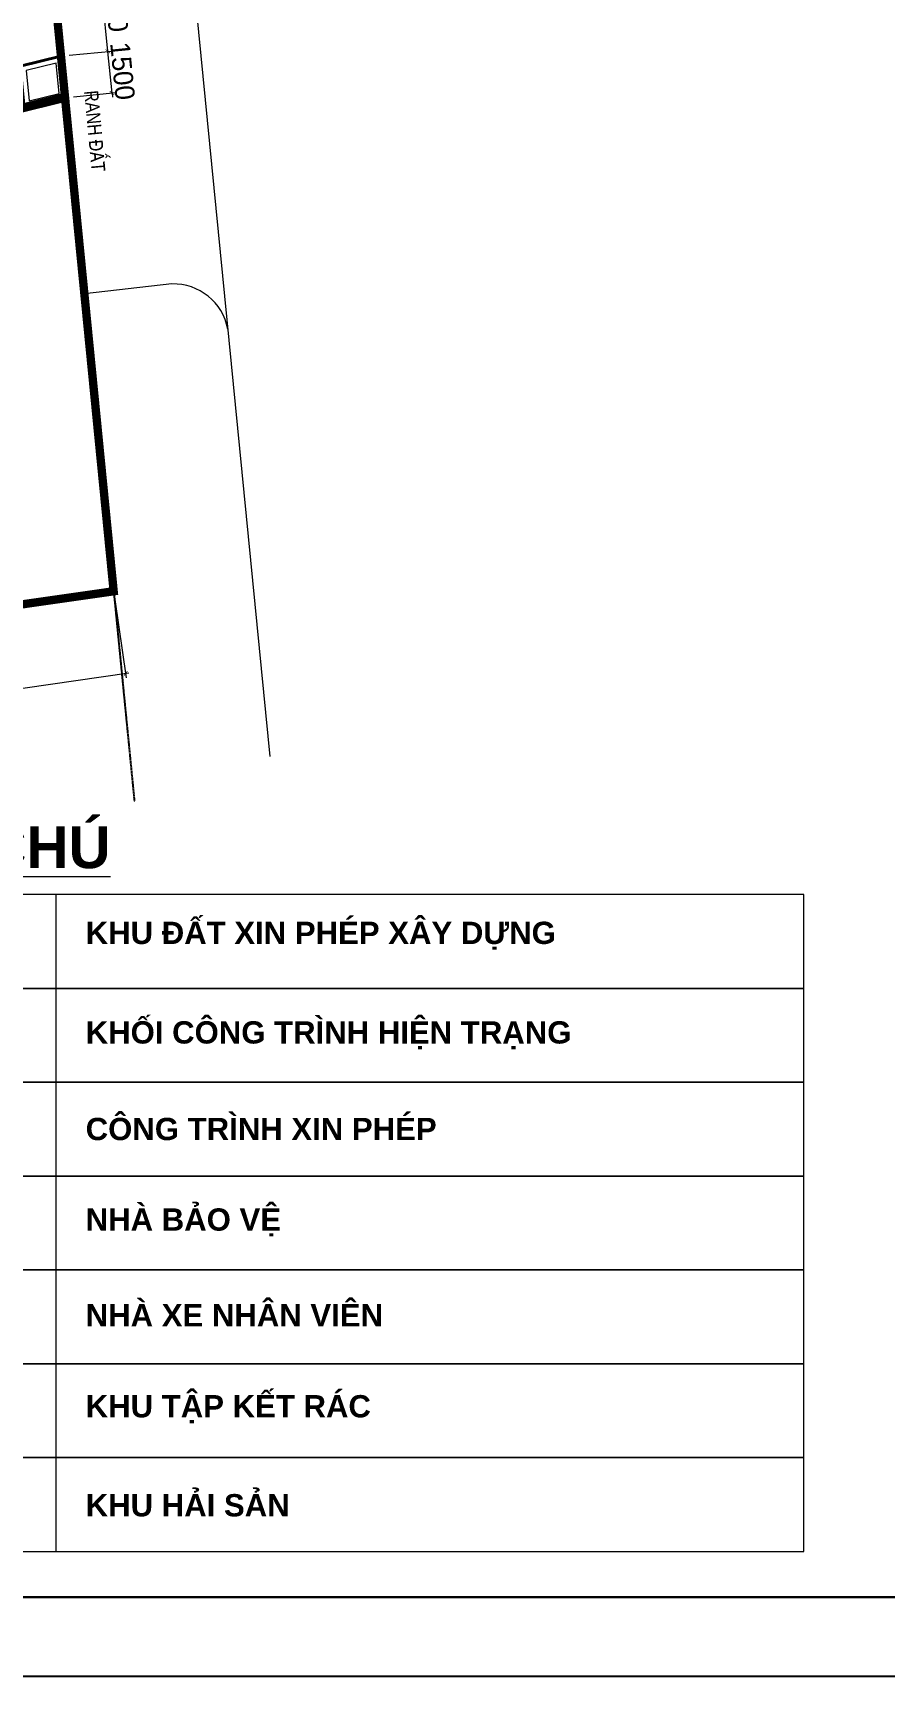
# Model space of a CAD drawing. Header units: millimetres. Extents: x 886808 to 1650903, y -1008069 to 230892.
# Drawn here: x 1019852 to 1050458, y -318719 to -259732 of the extents above; entities that cross this region are included whole.
import ezdxf

# ---------------------------------------------------------------- set-up
doc = ezdxf.new("R2010")
doc.units = ezdxf.units.MM
for name, pattern in [('DASHED', [0.75, 0.5, -0.25]), ('DASHED2', [0.375, 0.25, -0.125]), ('PHANTOM2', [31.75, 15.875, -3.175, 3.175, -3.175, 3.175, -3.175])]:
    doc.linetypes.add(name, pattern=pattern)
doc.layers.get('0').update_dxf_attribs({"lineweight": 0})
for name, color, linetype, lineweight in [('01- NET TUONG- 242', 242, 'Continuous', 40), ('04-Net thay', 150, 'Continuous', 20), ('0___TUONG XAY MOI', 10, 'Continuous', 40), ('2l', 2, 'Continuous', 15), ('8l NET TO', 8, 'Continuous', 9), ('9-NET 03-DHCC', 3, 'Continuous', 20), ('_Text', 7, 'Continuous', 9), ('A-Wall', 113, 'Continuous', 30), ('A_Dim', 8, 'Continuous', 5), ('CONG TRINH', 7, 'Continuous', 20), ('DMANH', 116, 'Continuous', 15), ('Q - TEN PHONG', 7, 'Continuous', 18)]:
    doc.layers.add(name, color=color, linetype=linetype, lineweight=lineweight)
doc.layers.add('ranhgioi moi', color=6, linetype='Continuous')
doc.styles.add('DAT', font='')
doc.styles.add('ISO2', font='')
doc.styles.get("Standard").update_dxf_attribs({"font": 'arial.ttf'})
doc.styles.add('STYLE2', font='')
doc.styles.get('DAT').set_extended_font_data('VNI-Helve')
doc.styles.get('ISO2').set_extended_font_data('.VnAvantH')
doc.styles.get('STYLE2').set_extended_font_data('VNI-Helve-Condense')
doc.linetypes.add('Demolish Line1', pattern='A,40,-16,["X",Standard,S=8,R=0,X=-8,Y=-4],-5.6', length=61.6)
doc.dimstyles.new('Copy of 1-100-Ll', dxfattribs={"dimtxt": 700, "dimasz": 150, "dimexe": 150, "dimexo": 300, "dimgap": 90, "dimtad": 1, "dimdec": 0, "dimrnd": 5, "dimzin": 0, "dimtxsty": 'ISO2', "dimblk": 'ARCHTICK', "dimcen": 100, "dimdle": 120, "dimclrd": 256, "dimclre": 256, "dimclrt": 2, "dimadec": 0, "dimazin": 0, "dimtfac": 1, "dimtdec": 0, "dimtix": 1, "dimtmove": 1, "dimatfit": 3, "dimldrblk": 'OPEN30', "dimfxl": 900, "dimtolj": 1, "dimtzin": 0, "dimlwd": 13, "dimlwe": 13, "dimarcsym": 1})

# ---------------------------------------------------------------- blocks, each defined once
blk = doc.blocks.new('_ArchTick')
at = {"color": 0, "linetype": 'ByBlock', "const_width": 0.15}
blk.add_lwpolyline([(-0.5, -0.5), (0.5, 0.5)], dxfattribs=at)
blk = doc.blocks.new('*D189')
at = {"layer": 'A_Dim', "lineweight": 13, "transparency": 16777216}
for p, q in [((1022796, -280073), (1023201, -282881)), ((1023299, -282716), (1001678, -285833)), ((1001413, -283157), (1001818, -285965))]:
    blk.add_line(p, q, dxfattribs=at)
at = {"layer": 'Defpoints', "color": 0, "transparency": 16777216}
for p in [(1022754, -279776), (1001370, -282860), (1001796, -285816)]:
    blk.add_point(p, dxfattribs=at)
at = {"layer": 'A_Dim', "lineweight": 13, "transparency": 16777216, "xscale": 150, "yscale": 150, "zscale": 150}
for p, rotation in [((1023180, -282733), 8.205257443245157), ((1001796, -285816), 188.2052574432451)]:
    blk.add_blockref('_ArchTick', p, dxfattribs=dict(at, rotation=rotation))
at = {"layer": 'A_Dim', "color": 2, "transparency": 16777216, "insert": (1012424, -283827), "char_height": 700, "attachment_point": 5, "rotation": 8.20526, "style": 'ISO2'}
blk.add_mtext('\\A1;21605', dxfattribs=at)
blk = doc.blocks.new('_Open30')
at = {"color": 0, "linetype": 'ByBlock', "lineweight": -2}
for p, q in [((-1, 0.27), (0, 0)), ((0, 0), (-1, -0.27)), ((0, 0), (-1, 0))]:
    blk.add_line(p, q, dxfattribs=at)
blk = doc.blocks.new('*D201')
at = {"layer": 'A_Dim', "lineweight": 13, "transparency": 16777216}
for p, q in [((1021159, -260536), (1022697, -260385)), ((1022548, -260400), (1022533, -260250)), ((1022695, -261892), (1022548, -260400)), ((1021306, -262029), (1022844, -261877)), ((1022695, -261892), (1022710, -262041))]:
    blk.add_line(p, q, dxfattribs=at)
at = {"layer": 'Defpoints', "color": 0, "transparency": 16777216}
for p in [(1020860, -260566), (1022548, -260400), (1021007, -262058)]:
    blk.add_point(p, dxfattribs=at)
at = {"layer": 'A_Dim', "lineweight": 13, "transparency": 16777216, "xscale": 150, "yscale": 150, "zscale": 150}
for p, rotation in [((1022548, -260400), 275.6280884202141), ((1022695, -261892), 95.62808842021404)]:
    blk.add_blockref('_ArchTick', p, dxfattribs=dict(at, rotation=rotation))
at = {"layer": 'A_Dim', "color": 2, "transparency": 16777216, "insert": (1023072, -261101), "char_height": 700, "attachment_point": 5, "rotation": 275.62809, "style": 'ISO2'}
blk.add_mtext('\\A1;1500', dxfattribs=at)
blk = doc.blocks.new('*D202')
at = {"layer": 'A_Dim', "lineweight": 13, "transparency": 16777216}
for p, q in [((1020824, -257151), (1022364, -257000)), ((1022560, -260519), (1022203, -256895)), ((1021159, -260536), (1022697, -260385))]:
    blk.add_line(p, q, dxfattribs=at)
at = {"layer": 'Defpoints', "color": 0, "transparency": 16777216}
for p in [(1020525, -257181), (1022215, -257014), (1020860, -260566)]:
    blk.add_point(p, dxfattribs=at)
at = {"layer": 'A_Dim', "lineweight": 13, "transparency": 16777216, "xscale": 150, "yscale": 150, "zscale": 150}
for p, rotation in [((1022215, -257014), 95.62808842099443), ((1022548, -260400), 275.6280884209945)]:
    blk.add_blockref('_ArchTick', p, dxfattribs=dict(at, rotation=rotation))
at = {"layer": 'A_Dim', "color": 2, "transparency": 16777216, "insert": (1022831, -258663), "char_height": 700, "attachment_point": 5, "rotation": 275.62809, "style": 'ISO2'}
blk.add_mtext('\\A1;3400', dxfattribs=at)

msp = doc.modelspace()

# ---------------------------------------------------------------- linework, layer by layer
at = {"layer": '01- NET TUONG- 242', "transparency": 33554636}
msp.add_lwpolyline([(1021007.1, -262058.3), (1020860, -260565.9), (1019392.2, -260931.6), (1019544.1, -262422.2)], close=True, dxfattribs=at)
at = {"layer": '04-Net thay', "linetype": 'Demolish Line1', "ltscale": 40, "transparency": 33554636}
msp.add_lwpolyline([(1015269, -203846.5), (1023242.9, -284737)], dxfattribs=at)
at = {"layer": '0___TUONG XAY MOI', "transparency": 33554636}
msp.add_lwpolyline([(1021007.1, -262058.3), (1007068, -265525.4), (1004541.3, -261210.8), (1001513.8, -261066.9), (997812.2, -262733.7), (985175, -265776.1)], dxfattribs=at)
at = {"layer": '2l', "transparency": 33554636}
msp.add_line((1024848.1, -268745.5), (1021700.8, -269095.6), dxfattribs=at)
msp.add_lwpolyline([(1020611.8, -207085.8), (1028362.1, -285705.2)], dxfattribs=at)
msp.add_arc((1024897.6, -270731.4), 1986.5, 10.656348, 91.429238, dxfattribs=at)
at = {"layer": '8l NET TO', "linetype": 'DASHED2', "ltscale": 1000, "transparency": 33554636}
msp.add_lwpolyline([(933677.1, -239285.3), (933777.8, -241959.4), (932744.6, -270686.9), (935943.9, -298332.8), (970090.8, -289565), (1001375.8, -282838.4), (1022753.6, -279776.5), (1016606, -217408.6), (932730.8, -214150.9), (933409, -232164), (933488.8, -234285.3), (933677.1, -239285.3)], dxfattribs=at)
at = {"layer": '9-NET 03-DHCC', "lineweight": 5, "transparency": 33554636}
msp.add_line((1021700.8, -269095.6), (1022748.9, -279729.2), dxfattribs=at)
at = {"layer": 'A-Wall', "linetype": 'Continuous', "transparency": 33554636}
msp.add_line((1080561.4, -315881.7), (921654.3, -315881.7), dxfattribs=at)
at = {"layer": 'A_Dim', "transparency": 33554636}
msp.add_lwpolyline([(1020791.1, -261905.9), (1020683.6, -260816), (1019608.8, -261083.8), (1019719.7, -262172.4)], close=True, dxfattribs=at)
at = {"layer": 'CONG TRINH', "transparency": 33554636}
msp.add_line((1020672.9, -290662.7), (1020672.9, -314243.4), dxfattribs=at)
for points in [[(1013665.2, -294031.3), (1047538.7, -294031.3), (1047538.7, -290662.7), (1013665.2, -290662.7)], [(1013665.2, -297400), (1047538.7, -297400), (1047538.7, -294031.3), (1013665.2, -294031.3)], [(1013665.2, -300768.7), (1047538.7, -300768.7), (1047538.7, -297400), (1013665.2, -297400)], [(1013665.2, -304137.4), (1047538.7, -304137.4), (1047538.7, -300768.7), (1013665.2, -300768.7)], [(1013665.2, -307506), (1047538.7, -307506), (1047538.7, -304137.4), (1013665.2, -304137.4)], [(1013665.2, -310874.7), (1047538.7, -310874.7), (1047538.7, -307506), (1013665.2, -307506)], [(1013665.2, -314243.4), (1047538.7, -314243.4), (1047538.7, -310874.7), (1013665.2, -310874.7)]]:
    msp.add_lwpolyline(points, close=True, dxfattribs=at)
at = {"layer": 'Defpoints', "transparency": 33554636}
msp.add_lwpolyline([(915979, -318719.3), (1083399.1, -318719.3), (1083399.1, -200329.5), (915979, -200329.5)], close=True, dxfattribs=at)
at = {"layer": 'DMANH', "color": 20, "linetype": 'PHANTOM2', "ltscale": 100, "true_color": 0xf52d0a, "transparency": 33554636, "const_width": 300}
msp.add_lwpolyline([(1016605.2, -217386.9), (1021006.3, -262036.6), (1007067.1, -265503.6)], dxfattribs=at)
msp.add_lwpolyline([(985174.8, -265775.9, 0.1561526), (982625.7, -263299.5), (982625.7, -261623.4), (951902.5, -261623.4, 0.4207918), (949584.9, -262238.2, 0.8200393), (944863.7, -265546.7), (944175.3, -266031), (942515.5, -265990.8), (941002.9, -267186.7), (939227.9, -267008.2), (937759.4, -268108.5), (937620.1, -269217.8), (937541.4, -269444.6), (932744.8, -270686.9), (935944.2, -298332.8), (970091, -289564.9), (1001376.1, -282838.4), (1022753.9, -279776.4), (1021007.1, -262058.3), (1007068, -265525.4), (1004541.3, -261210.8), (1001517, -261065.9), (997811.1, -262734.2), (985174.8, -265775.9)], format="xyb", dxfattribs=at)
at = {"layer": 'ranhgioi moi', "linetype": 'DASHED', "ltscale": 50, "transparency": 33554636}
msp.add_lwpolyline([(1016167, -212959.3), (1023496.7, -287312.1)], dxfattribs=at)

# ---------------------------------------------------------------- texts
at = {"layer": '_Text', "transparency": 33554636, "insert": (1022191.6, -261777.1), "char_height": 500, "width": 8098.036, "attachment_point": 1, "rotation": 275.264015, "style": 'STYLE2'}
msp.add_mtext('{\\fVNI-Helve-Condense|b0|i0|c0|p2;RANH ÑAÁT}', dxfattribs=at)
at = {"layer": 'Q - TEN PHONG', "transparency": 33554636, "attachment_point": 4, "style": 'DAT'}
for s, insert, char_height, width in [('{\\fArial|b1|i0|c0|p34;\\LCHI CHÚ}', (1013915.8, -288976.7), 1500, 31774.292), ('{\\fArial|b1|i0|c0|p34;KHU ĐẤT XIN PHÉP XÂY DỰNG}', (1021748.3, -292142.1), 800, 24094.916), ('{\\fArial|b1|i0|c0|p34;KHỐI CÔNG TRÌNH HIỆN TRẠNG}', (1021748.3, -295715.7), 800, 24094.916), ('{\\fArial|b1|i0|c0|p34;CÔNG TRÌNH XIN PHÉP}', (1021748.3, -299084.3), 800, 24094.916), ('{\\fArial|b1|i0|c0|p34;NHÀ BẢO VỆ}', (1021748.3, -302432.3), 800, 24094.916), ('{\\fArial|b1|i0|c0|p34;NHÀ XE NHÂN VIÊN}', (1021748.3, -305766.6), 800, 24094.916), ('{\\fArial|b1|i0|c0|p34;KHU TẬP KẾT RÁC}', (1021748.3, -309135.3), 800, 24094.916), ('{\\fArial|b1|i0|c0|p34;KHU HẢI SẢN}', (1021748.3, -312590.9), 800, 24094.916)]:
    msp.add_mtext(s, dxfattribs=dict(at, insert=insert, char_height=char_height, width=width))

# ---------------------------------------------------------------- dimensions: what is measured, and where the dimension line sits
at = {"layer": 'A_Dim', "transparency": 33554636}
dim = msp.add_linear_dim(base=(1022214.5, -257014.4), p1=(1020860, -260565.9), p2=(1020525.4, -257180.9), angle=275.628088, dimstyle='Copy of 1-100-Ll', dxfattribs=at)
dim.commit()
dim.dimension.update_dxf_attribs({"geometry": '*D202', "text_midpoint": (1022831.2, -258662.6)})
for p1, p2, distance, picture, middle in [((1021007.1, -262058.3), (1020860, -260565.9), -1696.3, '*D201', (1023071.5, -261101.4)), ((1022753.6, -279776.5), (1001370.2, -282859.9), 2987, '*D189', (1012423.7, -283827.2))]:
    dim = msp.add_aligned_dim(p1=p1, p2=p2, distance=distance, dimstyle='Copy of 1-100-Ll', dxfattribs=at)
    dim.commit()
    dim.dimension.update_dxf_attribs({"geometry": picture, "text_midpoint": middle})

doc.saveas('drawing.dxf')
